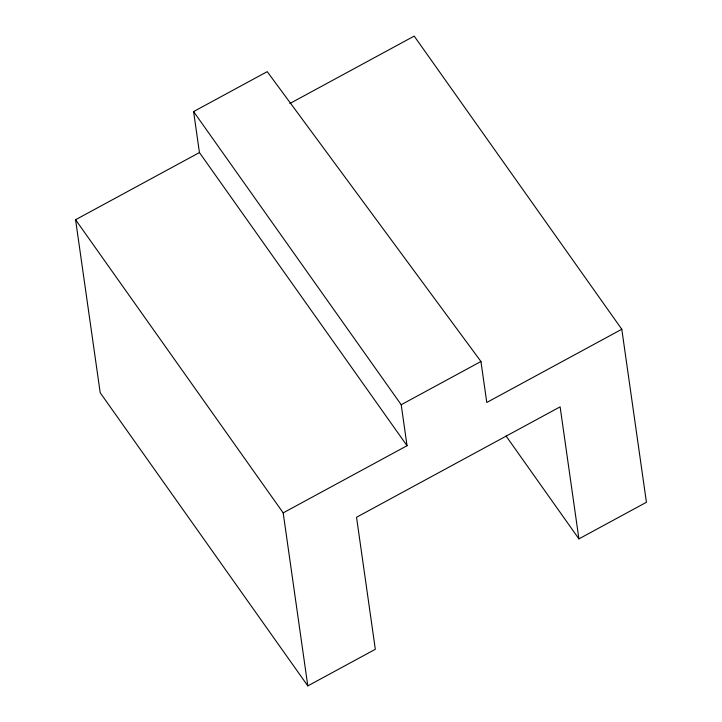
<?xml version="1.0" encoding="UTF-8"?>
<svg xmlns="http://www.w3.org/2000/svg" width="722" height="722" viewBox="0 0 722 722"><rect width="100%" height="100%" fill="white"/><g stroke="black" fill="none" stroke-linecap="round" stroke-linejoin="round"><path stroke-width="1.08" d="M621.795 329.25L646.425 502.277L578.909 538.883L560.119 406.847L356.533 517.259L375.323 649.295L307.807 685.9L283.186 512.882L407.037 445.718L199.434 152.559L193.595 111.576L267.221 71.649L480.942 361.487L486.781 402.47L621.795 329.25L414.193 36.1L289.838 103.535M307.807 685.9L100.205 392.75L75.575 219.723L199.434 152.559M407.037 445.718L401.206 404.726L480.942 361.487M506.023 435.962L578.909 538.883M193.595 111.576L401.206 404.726M75.575 219.723L283.186 512.882"/></g></svg>
